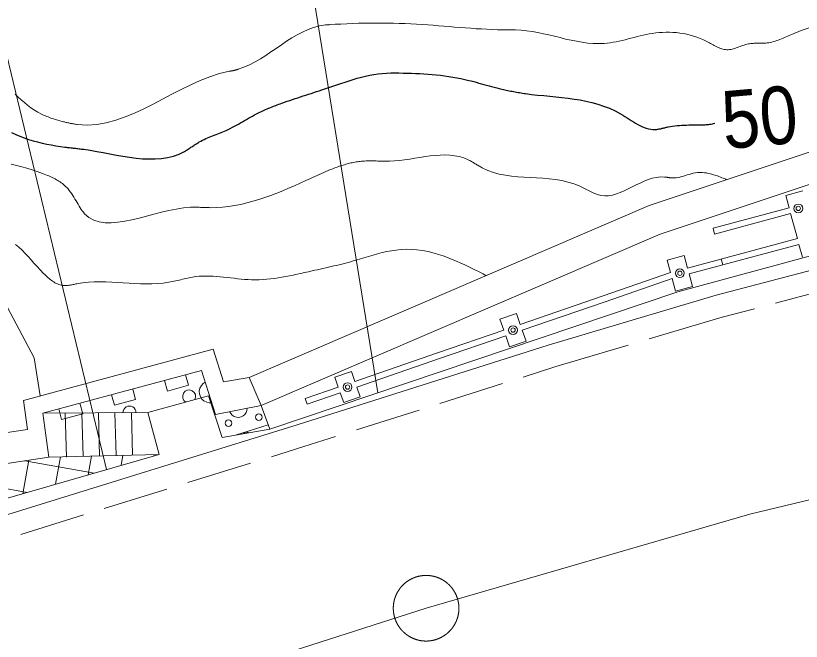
# Model space of a CAD drawing. Units: millimetres, scale not verified. Extents: x 40000 to 680000, y 20000 to 380000.
# Drawn here: x 153796 to 171755, y 312562 to 326864 of the extents above; entities that cross this region are included whole.
import ezdxf
from ezdxf.enums import TextEntityAlignment as Align

# ---------------------------------------------------------------- set-up
doc = ezdxf.new("R2010")
doc.units = ezdxf.units.MM
doc.header["$LTSCALE"] = 1000
doc.linetypes.add('CHAIN', pattern=[18.5, 12, -1.5, 3.5, -1.5])
for name, color, linetype, lineweight in [('M-BGD', 7, 'Continuous', 13), ('M-BMK', 2, 'CHAIN', 13), ('M-STR-STRC', 7, 'Continuous', 13), ('M-WORK', 1, 'Continuous', 13)]:
    doc.layers.add(name, color=color, linetype=linetype, lineweight=lineweight)
doc.styles.add('ＭＳ Ｐゴシック', font='')
doc.styles.get('ＭＳ Ｐゴシック').set_extended_font_data('MS PGothic')

msp = doc.modelspace()

# ---------------------------------------------------------------- hatches: boundary and pattern name
at = {"layer": 'M-BGD'}
h = msp.add_hatch(dxfattribs=at)
h.set_pattern_fill('USER', color=256, style=0, pattern_type=2)
h.set_pattern_definition([(350, (146464, 313752), (121.554, 689.365), []), (260, (146464, 313752), (689.365, -121.554), [])])
h.paths.add_polyline_path([(144108, 314179), (153214, 316568), (154555, 316772), (157076, 316835), (153451, 315791), (144396, 313148)])

# ---------------------------------------------------------------- linework, layer by layer
for p, q in [((168280, 322525), (177227, 325514)), ((168529, 321870), (177477, 324860)), ((168929, 320548), (178010, 323010)), ((171401, 322754), (171787, 322858)), ((171476, 322475), (171401, 322754)), ((159135, 318596), (168280, 322525)), ((169737, 322008), (171476, 322475)), ((169774, 321873), (171512, 322339)), ((171665, 321770), (171512, 322339)), ((169774, 321873), (169737, 322008)), ((159407, 317951), (168529, 321870)), ((169154, 321096), (171665, 321770)), ((169190, 320961), (171701, 321635)), ((171779, 321346), (171701, 321635)), ((168691, 321277), (169077, 321381)), ((169154, 321096), (169077, 321381)), ((169963, 321169), (169926, 321304)), ((168768, 320990), (168691, 321277)), ((168768, 320990), (167222, 320458)), ((169268, 320672), (169190, 320961)), ((154218, 319046), (153308, 320750)), ((168804, 320854), (167268, 320326)), ((168882, 320567), (168804, 320854)), ((168882, 320567), (169268, 320672)), ((159604, 317413), (168929, 320548)), ((167222, 320458), (165331, 319807)), ((167268, 320326), (165377, 319675)), ((165242, 320059), (164865, 319926)), ((165331, 319807), (165242, 320059)), ((164953, 319676), (164865, 319926)), ((164953, 319676), (163440, 319156)), ((165466, 319421), (165377, 319675)), ((164999, 319544), (163486, 319024)), ((165087, 319294), (164999, 319544)), ((165087, 319294), (165466, 319421)), ((153973, 318070), (158307, 319238)), ((158307, 319238), (158547, 318496)), ((163440, 319156), (161549, 318505)), ((154355, 318173), (154218, 319046)), ((163486, 319024), (161595, 318373)), ((154417, 317775), (158043, 318753)), ((158043, 318753), (158367, 317747)), ((158547, 318496), (159135, 318596)), ((159135, 318596), (159407, 317951)), ((161469, 318732), (161091, 318600)), ((161171, 318374), (161091, 318600)), ((161549, 318505), (161469, 318732)), ((161171, 318374), (160417, 318115)), ((161217, 318242), (160462, 317983)), ((161294, 318022), (161217, 318242)), ((161674, 318150), (161595, 318373)), ((153973, 318070), (154064, 317405)), ((158201, 318174), (156817, 317791)), ((158515, 317224), (158201, 318174)), ((160462, 317983), (160417, 318115)), ((161294, 318022), (161674, 318150)), ((158367, 317747), (159407, 317951)), ((159407, 317951), (159604, 317413)), ((156817, 317791), (154417, 317775)), ((154555, 316772), (154417, 317775)), ((154958, 316775), (154930, 317779)), ((155336, 316786), (155308, 317781)), ((155713, 316797), (155685, 317784)), ((156090, 316807), (156062, 317786)), ((156467, 316818), (156440, 317789)), ((156817, 317791), (157076, 316835)), ((153072, 317254), (154064, 317405)), ((158515, 317224), (159604, 317413)), ((159564, 317507), (158846, 317282)), ((153451, 315791), (157076, 316835)), ((157076, 316835), (154555, 316772)), ((153214, 316568), (154555, 316772))]:
    msp.add_line(p, q, dxfattribs=at)
for points in [[(153784, 325072), (153853, 325005), (153923, 324939), (153995, 324876), (154069, 324816), (154144, 324760), (154222, 324707), (154303, 324658), (154387, 324614), (154416, 324600), (154446, 324586), (154476, 324573), (154507, 324560), (154537, 324548), (154569, 324536), (154600, 324525), (154632, 324514), (154663, 324503), (154695, 324493), (154727, 324483), (154760, 324474), (154792, 324465), (154825, 324456), (154857, 324447), (154890, 324439), (154910, 324434), (154929, 324429), (154949, 324425), (154968, 324420), (154988, 324416), (155007, 324412), (155027, 324407), (155047, 324403), (155066, 324399), (155086, 324396), (155105, 324392), (155125, 324389), (155144, 324386), (155164, 324383), (155183, 324380), (155203, 324378), (155426, 324364), (155647, 324378), (155866, 324415), (156082, 324473), (156297, 324548), (156512, 324637), (156725, 324737), (156938, 324844), (157152, 324956), (157365, 325069), (157580, 325180), (157796, 325286), (158013, 325384), (158233, 325469), (158455, 325540), (158680, 325592), (158686, 325593), (158692, 325594), (158698, 325596), (158704, 325597), (158710, 325598), (158716, 325599), (158722, 325600), (158728, 325601), (158734, 325602), (158740, 325603), (158746, 325604), (158752, 325605), (158758, 325607), (158764, 325608), (158770, 325609), (158776, 325610), (158782, 325612), (158789, 325613), (158796, 325615), (158802, 325616), (158809, 325618), (158816, 325620), (158822, 325621), (158829, 325623), (158836, 325625), (158842, 325627), (158849, 325629), (158856, 325631), (158862, 325633), (158869, 325635), (158875, 325636), (158882, 325639), (159014, 325685), (159142, 325742), (159267, 325807), (159390, 325879), (159511, 325955), (159631, 326035), (159750, 326117), (159869, 326198), (159988, 326278), (160108, 326355), (160229, 326426), (160352, 326491), (160478, 326548), (160607, 326595), (160739, 326630), (160875, 326652), (160880, 326652), (160886, 326653), (160891, 326653), (160897, 326654), (160903, 326654), (160908, 326655), (160914, 326655), (160919, 326656), (160925, 326656), (160931, 326656), (160936, 326657), (160942, 326657), (160947, 326658), (160953, 326658), (160959, 326658), (160964, 326659), (161097, 326667), (161231, 326674), (161364, 326681), (161497, 326686), (161630, 326690), (161764, 326693), (161897, 326695), (162030, 326695), (162164, 326695), (162297, 326694), (162430, 326691), (162563, 326687), (162696, 326683), (162829, 326677), (162962, 326670), (163095, 326662), (163218, 326654), (163340, 326645), (163463, 326635), (163585, 326625), (163708, 326615), (163830, 326605), (163952, 326595), (164075, 326585), (164197, 326576), (164320, 326567), (164442, 326560), (164565, 326553), (164687, 326548), (164810, 326544), (164932, 326542), (165055, 326541), (165065, 326542), (165076, 326542), (165086, 326542), (165096, 326542), (165107, 326542), (165117, 326542), (165127, 326542), (165138, 326542), (165148, 326542), (165158, 326542), (165169, 326542), (165179, 326542), (165189, 326542), (165200, 326542), (165210, 326542), (165220, 326541), (165348, 326535), (165476, 326521), (165604, 326503), (165732, 326479), (165859, 326452), (165986, 326423), (166113, 326393), (166240, 326362), (166367, 326331), (166493, 326303), (166619, 326278), (166745, 326256), (166871, 326239), (166996, 326229), (167122, 326225), (167247, 326230), (167315, 326236), (167383, 326245), (167452, 326256), (167520, 326268), (167588, 326283), (167657, 326298), (167725, 326315), (167794, 326332), (167862, 326350), (167931, 326367), (168000, 326385), (168069, 326402), (168138, 326418), (168207, 326433), (168277, 326446), (168347, 326458), (168426, 326469), (168505, 326477), (168584, 326483), (168663, 326486), (168743, 326486), (168822, 326483), (168902, 326477), (168981, 326468), (169059, 326456), (169138, 326440), (169215, 326421), (169293, 326399), (169370, 326374), (169446, 326344), (169521, 326312), (169595, 326275), (169624, 326260), (169653, 326244), (169681, 326228), (169710, 326212), (169738, 326196), (169767, 326181), (169795, 326166), (169824, 326152), (169852, 326138), (169880, 326126), (169909, 326115), (169937, 326106), (169965, 326098), (169994, 326092), (170023, 326088), (170051, 326086), (170081, 326086), (170111, 326089), (170141, 326093), (170172, 326100), (170202, 326108), (170233, 326117), (170263, 326127), (170294, 326138), (170325, 326149), (170356, 326160), (170387, 326172), (170418, 326183), (170450, 326193), (170481, 326203), (170513, 326211), (170545, 326218), (170572, 326223), (170598, 326227), (170625, 326230), (170652, 326232), (170679, 326233), (170706, 326234), (170733, 326234), (170760, 326235), (170787, 326235), (170814, 326235), (170840, 326235), (170867, 326235), (170894, 326236), (170920, 326237), (170947, 326239), (170973, 326242), (171010, 326247), (171047, 326253), (171084, 326262), (171121, 326271), (171157, 326282), (171194, 326294), (171230, 326307), (171266, 326321), (171301, 326335), (171337, 326350), (171373, 326366), (171409, 326382), (171444, 326398), (171480, 326414), (171516, 326429), (171551, 326445), (171753, 326526), (171957, 326597)], [(170040, 323119), (170037, 323120), (170028, 323124), (170013, 323131), (169993, 323139), (169969, 323149), (169940, 323161), (169908, 323173), (169873, 323186), (169836, 323200), (169796, 323213), (169755, 323226), (169713, 323239), (169670, 323250), (169627, 323260), (169585, 323268), (169543, 323274), (169486, 323279), (169432, 323279), (169381, 323276), (169331, 323270), (169283, 323261), (169237, 323250), (169193, 323237), (169149, 323224), (169107, 323210), (169065, 323197), (169023, 323184), (168981, 323173), (168939, 323164), (168897, 323157), (168854, 323154), (168810, 323154), (168799, 323155), (168788, 323156), (168777, 323157), (168766, 323158), (168755, 323160), (168744, 323161), (168733, 323163), (168722, 323164), (168711, 323166), (168699, 323168), (168688, 323169), (168677, 323171), (168665, 323172), (168654, 323174), (168643, 323175), (168631, 323176), (168536, 323178), (168442, 323167), (168348, 323146), (168254, 323117), (168161, 323080), (168069, 323039), (167977, 322995), (167886, 322949), (167795, 322904), (167705, 322861), (167616, 322822), (167527, 322789), (167438, 322764), (167350, 322749), (167263, 322744), (167176, 322753), (167146, 322759), (167116, 322768), (167086, 322777), (167056, 322788), (167027, 322800), (166997, 322813), (166967, 322827), (166937, 322842), (166907, 322857), (166877, 322873), (166846, 322888), (166816, 322904), (166786, 322920), (166755, 322936), (166725, 322951), (166694, 322965), (166559, 323020), (166421, 323062), (166280, 323094), (166138, 323118), (165994, 323135), (165850, 323148), (165705, 323157), (165560, 323165), (165415, 323173), (165272, 323183), (165130, 323197), (164990, 323217), (164852, 323244), (164718, 323280), (164587, 323327), (164460, 323387), (164439, 323398), (164419, 323409), (164399, 323421), (164379, 323433), (164359, 323445), (164339, 323457), (164319, 323469), (164299, 323481), (164279, 323494), (164259, 323506), (164239, 323517), (164219, 323529), (164199, 323540), (164178, 323551), (164158, 323562), (164138, 323572), (164037, 323613), (163933, 323644), (163827, 323664), (163719, 323676), (163609, 323680), (163497, 323677), (163383, 323669), (163269, 323657), (163153, 323642), (163037, 323624), (162920, 323606), (162803, 323587), (162686, 323570), (162570, 323556), (162454, 323545), (162339, 323539), (162301, 323538), (162262, 323538), (162224, 323538), (162186, 323538), (162148, 323539), (162110, 323540), (162072, 323541), (162034, 323543), (161997, 323544), (161959, 323544), (161921, 323545), (161884, 323545), (161846, 323544), (161809, 323543), (161771, 323542), (161734, 323539), (161703, 323537), (161673, 323533), (161642, 323530), (161612, 323525), (161581, 323520), (161551, 323515), (161521, 323509), (161491, 323503), (161460, 323497), (161430, 323490), (161400, 323482), (161370, 323474), (161341, 323466), (161311, 323458), (161281, 323449), (161252, 323440), (161199, 323422), (161146, 323404), (161094, 323385), (161042, 323366), (160990, 323346), (160939, 323325), (160888, 323303), (160837, 323281), (160786, 323259), (160735, 323236), (160685, 323213), (160634, 323190), (160583, 323167), (160532, 323143), (160481, 323120), (160430, 323096), (160299, 323036), (160167, 322977), (160034, 322919), (159900, 322862), (159764, 322808), (159628, 322756), (159492, 322708), (159355, 322662), (159217, 322621), (159079, 322584), (158940, 322551), (158801, 322524), (158662, 322502), (158522, 322487), (158383, 322477), (158243, 322475), (158216, 322476), (158188, 322476), (158160, 322477), (158132, 322478), (158104, 322479), (158076, 322480), (158048, 322481), (158020, 322482), (157991, 322483), (157963, 322484), (157934, 322485), (157906, 322485), (157877, 322485), (157848, 322485), (157819, 322484), (157789, 322483), (157629, 322469), (157465, 322444), (157297, 322410), (157127, 322370), (156956, 322326), (156786, 322281), (156617, 322237), (156451, 322197), (156289, 322164), (156132, 322141), (155982, 322129), (155840, 322131), (155706, 322151), (155583, 322190), (155471, 322251), (155372, 322338), (155345, 322369), (155319, 322402), (155294, 322437), (155269, 322474), (155245, 322512), (155222, 322552), (155198, 322592), (155175, 322632), (155151, 322673), (155127, 322714), (155102, 322754), (155076, 322794), (155049, 322832), (155021, 322870), (154992, 322906), (154961, 322940), (154938, 322963), (154914, 322985), (154890, 323006), (154864, 323026), (154838, 323046), (154811, 323064), (154784, 323082), (154756, 323099), (154728, 323115), (154699, 323131), (154670, 323146), (154641, 323161), (154611, 323175), (154581, 323188), (154551, 323201), (154521, 323214), (154405, 323260), (154288, 323302), (154170, 323341), (154052, 323376), (153933, 323409), (153813, 323441), (153694, 323471)], [(153792, 321635), (153869, 321569), (153942, 321501), (154011, 321431), (154079, 321358), (154146, 321284), (154214, 321208), (154284, 321131), (154357, 321052), (154434, 320973), (154458, 320949), (154482, 320926), (154507, 320902), (154532, 320879), (154558, 320857), (154584, 320836), (154610, 320815), (154637, 320795), (154665, 320777), (154693, 320760), (154721, 320745), (154750, 320731), (154779, 320719), (154809, 320710), (154839, 320702), (154870, 320697), (154889, 320695), (154909, 320694), (154928, 320694), (154948, 320694), (154968, 320696), (154988, 320698), (155008, 320700), (155028, 320703), (155048, 320706), (155069, 320710), (155089, 320714), (155109, 320718), (155130, 320722), (155150, 320726), (155171, 320731), (155192, 320735), (155325, 320756), (155458, 320771), (155591, 320779), (155724, 320781), (155857, 320780), (155990, 320775), (156122, 320767), (156254, 320759), (156386, 320750), (156518, 320742), (156649, 320736), (156780, 320733), (156910, 320734), (157040, 320740), (157170, 320752), (157299, 320770), (157338, 320777), (157376, 320785), (157414, 320793), (157453, 320802), (157491, 320811), (157529, 320820), (157568, 320829), (157606, 320838), (157644, 320848), (157683, 320856), (157721, 320865), (157759, 320873), (157798, 320881), (157836, 320888), (157875, 320894), (157914, 320899), (157992, 320907), (158072, 320912), (158151, 320913), (158230, 320912), (158310, 320909), (158390, 320903), (158470, 320896), (158550, 320888), (158630, 320879), (158710, 320869), (158790, 320860), (158870, 320851), (158950, 320843), (159030, 320836), (159110, 320831), (159190, 320828), (159277, 320827), (159364, 320829), (159451, 320833), (159537, 320839), (159624, 320848), (159710, 320859), (159796, 320871), (159883, 320885), (159969, 320900), (160055, 320916), (160141, 320934), (160227, 320952), (160313, 320971), (160399, 320990), (160486, 321010), (160572, 321029), (160634, 321043), (160696, 321057), (160758, 321071), (160820, 321085), (160882, 321099), (160944, 321113), (161005, 321127), (161066, 321142), (161128, 321156), (161189, 321171), (161249, 321186), (161309, 321201), (161369, 321217), (161429, 321232), (161488, 321249), (161547, 321265), (161653, 321296), (161757, 321328), (161861, 321360), (161965, 321390), (162069, 321420), (162174, 321447), (162280, 321471), (162387, 321491), (162497, 321507), (162609, 321518), (162725, 321524), (162844, 321522), (162967, 321514), (163094, 321497), (163226, 321472), (163364, 321437), (163464, 321407), (163566, 321372), (163669, 321334), (163771, 321294), (163871, 321252), (163969, 321210), (164063, 321167), (164151, 321125), (164234, 321085), (164309, 321048), (164376, 321014), (164433, 320984), (164479, 320959), (164514, 320941), (164535, 320929), (164543, 320925)], [(157198, 318525), (157263, 318284), (157745, 318414), (157680, 318655)], [(158282, 318012), (158221, 318014), (158166, 318027), (158099, 318056), (158053, 318099), (158019, 318149), (157995, 318223), (157993, 318284), (158005, 318346), (158043, 318409), (158080, 318453), (158129, 318488)], [(155989, 318199), (156054, 317958), (156537, 318088), (156472, 318329)], [(154780, 317873), (154845, 317632), (155328, 317762), (155263, 318003)], [(159084, 317887), (159077, 317839), (159061, 317796), (159032, 317746), (158993, 317714), (158950, 317691), (158889, 317679), (158840, 317684), (158792, 317699), (158746, 317735), (158715, 317768), (158691, 317811)]]:
    msp.add_lwpolyline(points, dxfattribs=at)
at = {"layer": 'M-BGD', "lineweight": 25}
msp.add_lwpolyline([(153702, 324191), (153797, 324147), (153893, 324107), (153992, 324070), (154092, 324036), (154194, 324005), (154297, 323977), (154400, 323952), (154504, 323929), (154609, 323909), (154713, 323891), (154817, 323875), (154921, 323861), (154948, 323857), (154975, 323854), (155002, 323851), (155029, 323848), (155056, 323845), (155083, 323841), (155110, 323838), (155137, 323835), (155164, 323832), (155191, 323829), (155218, 323826), (155245, 323823), (155272, 323819), (155299, 323816), (155326, 323812), (155354, 323809), (155499, 323786), (155647, 323761), (155796, 323733), (155946, 323705), (156097, 323677), (156248, 323650), (156398, 323627), (156548, 323608), (156696, 323594), (156842, 323588), (156986, 323589), (157127, 323600), (157265, 323622), (157400, 323655), (157530, 323702), (157656, 323763), (157677, 323775), (157698, 323788), (157719, 323801), (157740, 323814), (157761, 323827), (157782, 323841), (157803, 323855), (157823, 323869), (157844, 323883), (157865, 323897), (157886, 323911), (157907, 323924), (157928, 323938), (157949, 323951), (157971, 323964), (157992, 323977), (158029, 323997), (158066, 324017), (158104, 324035), (158142, 324053), (158180, 324070), (158219, 324086), (158257, 324102), (158296, 324118), (158335, 324133), (158375, 324148), (158414, 324164), (158453, 324179), (158492, 324194), (158531, 324210), (158569, 324227), (158608, 324243), (158655, 324265), (158702, 324288), (158749, 324312), (158796, 324337), (158842, 324362), (158888, 324387), (158934, 324413), (158979, 324439), (159025, 324465), (159071, 324491), (159116, 324518), (159162, 324543), (159208, 324569), (159254, 324594), (159301, 324619), (159348, 324643), (159380, 324659), (159412, 324674), (159445, 324689), (159477, 324704), (159510, 324719), (159543, 324733), (159576, 324747), (159609, 324761), (159642, 324775), (159676, 324788), (159709, 324801), (159743, 324814), (159776, 324826), (159810, 324839), (159844, 324851), (159877, 324864), (159938, 324885), (159999, 324907), (160060, 324928), (160121, 324948), (160182, 324969), (160244, 324989), (160305, 325009), (160366, 325029), (160428, 325049), (160489, 325069), (160551, 325089), (160612, 325109), (160674, 325129), (160736, 325149), (160797, 325170), (160859, 325190), (160952, 325222), (161045, 325254), (161138, 325285), (161231, 325317), (161324, 325348), (161417, 325377), (161511, 325406), (161605, 325433), (161699, 325458), (161794, 325481), (161888, 325502), (161984, 325520), (162079, 325534), (162175, 325545), (162271, 325553), (162368, 325556), (162373, 325556), (162379, 325556), (162385, 325556), (162391, 325557), (162397, 325557), (162402, 325557), (162408, 325557), (162414, 325556), (162420, 325556), (162425, 325556), (162431, 325556), (162437, 325556), (162443, 325556), (162449, 325556), (162454, 325556), (162460, 325556), (162555, 325555), (162650, 325553), (162746, 325551), (162841, 325548), (162936, 325545), (163031, 325540), (163127, 325535), (163222, 325529), (163317, 325521), (163411, 325512), (163506, 325502), (163600, 325490), (163694, 325477), (163788, 325462), (163881, 325445), (163974, 325427), (164033, 325414), (164092, 325400), (164151, 325386), (164209, 325372), (164268, 325356), (164326, 325341), (164384, 325325), (164443, 325309), (164501, 325293), (164559, 325277), (164618, 325261), (164676, 325246), (164734, 325230), (164793, 325215), (164852, 325200), (164910, 325186), (164944, 325178), (164977, 325170), (165011, 325163), (165044, 325156), (165078, 325149), (165112, 325142), (165145, 325135), (165179, 325129), (165213, 325122), (165247, 325116), (165281, 325110), (165315, 325105), (165349, 325099), (165383, 325094), (165417, 325089), (165451, 325084), (165589, 325066), (165728, 325050), (165866, 325036), (166005, 325022), (166144, 325009), (166283, 324994), (166422, 324978), (166560, 324959), (166697, 324937), (166833, 324911), (166969, 324879), (167103, 324842), (167236, 324798), (167367, 324747), (167497, 324687), (167625, 324619), (167674, 324589), (167723, 324559), (167772, 324528), (167821, 324497), (167869, 324466), (167918, 324436), (167967, 324406), (168015, 324379), (168064, 324353), (168113, 324329), (168162, 324309), (168212, 324291), (168261, 324278), (168312, 324268), (168362, 324263), (168414, 324263), (168432, 324264), (168450, 324265), (168468, 324268), (168486, 324271), (168504, 324274), (168523, 324277), (168541, 324281), (168559, 324285), (168578, 324290), (168597, 324294), (168615, 324299), (168634, 324304), (168653, 324308), (168672, 324313), (168691, 324317), (168710, 324321), (168762, 324331), (168814, 324340), (168867, 324347), (168920, 324353), (168973, 324357), (169026, 324360), (169079, 324363), (169131, 324364), (169183, 324366), (169235, 324366), (169285, 324367), (169336, 324367), (169385, 324367), (169433, 324368), (169480, 324369), (169526, 324370), (169554, 324371), (169582, 324373), (169610, 324375), (169638, 324378), (169666, 324381), (169694, 324385), (169722, 324391), (169751, 324397), (169781, 324405)], dxfattribs=at)
at = {"layer": 'M-BGD'}
for centre, radius in [((171687, 322459), 100), ((171687, 322459), 50), ((168979, 320976), 100), ((168979, 320976), 50), ((165165, 319676), 100), ((165165, 319676), 50), ((161383, 318374), 100), ((161383, 318374), 50), ((159355, 317686), 74.6), ((158661, 317550), 74.6)]:
    msp.add_circle(centre, radius, dxfattribs=at)
for centre, radius, start, end in [((157761, 318159), 149, 331.875, 239.0391), ((156396, 317791), 149, 359.4735, 181.2969), ((159076, 317271), 74.6, 51.6214, 148.0224)]:
    msp.add_arc(centre, radius, start, end, dxfattribs=at)
at = {"layer": 'M-BMK'}
for p, q in [((170576, 315470), (177606, 317155)), ((163178, 313318), (170576, 315470)), ((154121, 310428), (163178, 313318))]:
    msp.add_line(p, q, dxfattribs=at)
msp.add_circle((163178, 313318), 750, dxfattribs=at)
at = {"layer": 'M-STR-STRC'}
for p, q in [((162073, 318243), (158636, 339513)), ((155868, 316487), (150823, 337441))]:
    msp.add_line(p, q, dxfattribs=at)
at = {"layer": 'M-WORK'}
for p, q in [((169808, 320472), (175640, 322012)), ((171165, 320293), (172616, 320676)), ((165971, 319330), (169808, 320472)), ((169949, 319971), (170682, 320165)), ((168276, 319473), (169949, 319971)), ((160229, 317509), (165971, 319330)), ((166124, 318833), (167797, 319331)), ((165399, 318603), (166124, 318833)), ((163493, 317998), (164923, 318452)), ((161586, 317394), (163016, 317847)), ((152535, 315125), (160229, 317509)), ((160385, 317013), (161110, 317242)), ((159641, 316782), (160385, 317013)), ((157731, 316190), (159164, 316634)), ((155821, 315599), (157253, 316042)), ((153910, 315007), (155343, 315451))]:
    msp.add_line(p, q, dxfattribs=at)

# ---------------------------------------------------------------- texts
at = {"layer": 'M-BGD', "style": 'ＭＳ Ｐゴシック', "width": 0.9}
msp.add_text('50', height=1320, rotation=5.099, dxfattribs=at).set_placement((169941, 324470), align=Align.MIDDLE_LEFT)

doc.saveas('drawing.dxf')
